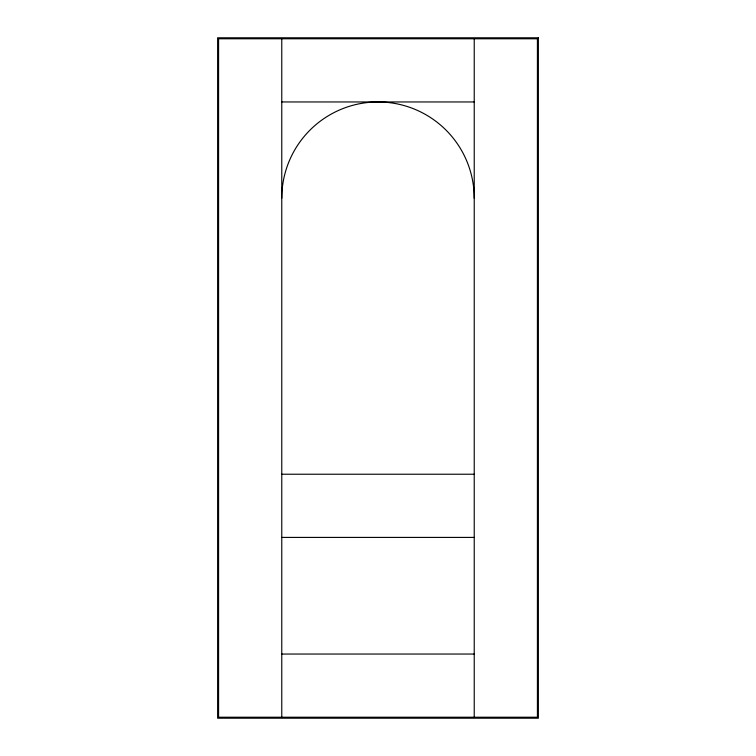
<?xml version="1.0" encoding="UTF-8"?>
<svg xmlns="http://www.w3.org/2000/svg" width="756" height="756" viewBox="0 0 756 756"><rect width="100%" height="100%" fill="white"/><g stroke="black" fill="none" stroke-linecap="round" stroke-linejoin="round"><path stroke-width="1.13" d="M281.771 101.956L474.229 101.956M281.771 474.229L474.229 474.229M281.771 537.412L474.229 537.412M281.771 654.044L474.229 654.044M474.229 38.773L474.229 717.227M281.771 38.773L281.771 717.227M281.771 198.176A96.229 96.229 0 0 1 378 101.956A96.229 96.229 0 0 1 474.229 198.176M538.376 37.8L217.624 37.8L217.624 718.2L538.376 718.2L538.376 37.8M537.412 38.773L218.588 38.773L218.588 717.227L537.412 717.227L537.412 38.773"/></g></svg>
